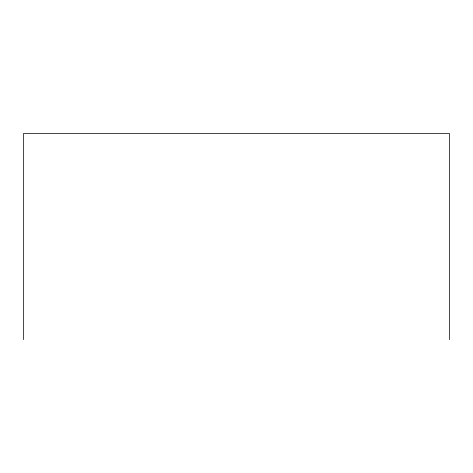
<?xml version="1.0" encoding="UTF-8"?>
<svg xmlns="http://www.w3.org/2000/svg" width="473" height="473" viewBox="0 0 473 473"><rect width="100%" height="100%" fill="white"/><g stroke="black" fill="none" stroke-linecap="round" stroke-linejoin="round"><path stroke-width="0.71" d="M449.35 339.626L449.35 133.374L23.65 133.374L23.65 339.626"/></g></svg>
